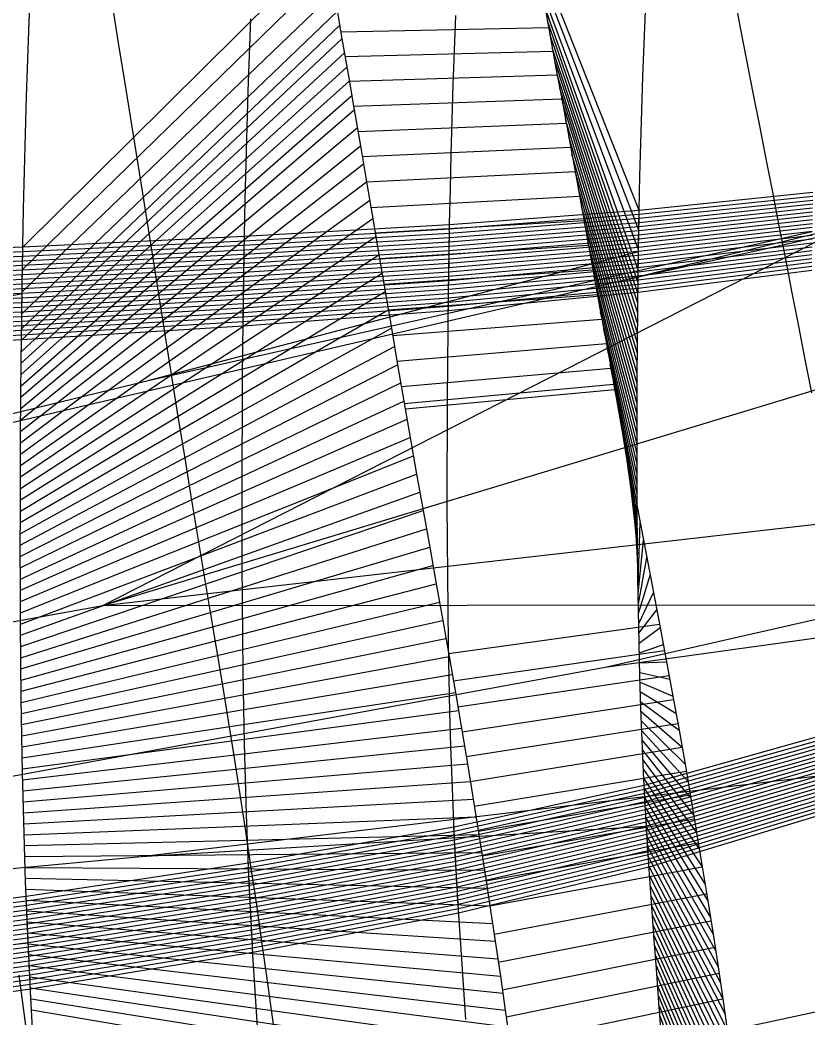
# Model space of a CAD drawing. Extents: x -427 to 427, y 0 to 209.
# Drawn here: x 303.1 to 360.8, y 92.5 to 165.5 of the extents above; entities that cross this region are included whole.
import ezdxf

# ---------------------------------------------------------------- set-up
doc = ezdxf.new("R2010")
doc.units = 0

msp = doc.modelspace()

# ---------------------------------------------------------------- linework, layer by layer
at = {"layer": 'default', "color": 3, "linetype": 'CONTINUOUS'}
for p, q in [((309.183, 122.644, 355.545), (420.312, 179.301, 256.527)), ((303.788, 165.346, 105.013), (303.894, 168.073, 104.673)), ((334.924, 163.253, 131.469), (335.023, 165.787, 131.179)), ((348.793, 163.73, 145.205), (348.89, 166.149, 144.936)), ((303.69, 162.616, 105.341), (303.788, 165.346, 105.013)), ((319.906, 162.908, 118.185), (320.003, 165.544, 117.876)), ((348.704, 161.308, 145.466), (348.793, 163.73, 145.205)), ((319.817, 160.27, 118.485), (319.906, 162.908, 118.185)), ((334.834, 160.716, 131.751), (334.924, 163.253, 131.469)), ((303.601, 159.883, 105.659), (303.69, 162.616, 105.341)), ((334.753, 158.178, 132.023), (334.834, 160.716, 131.751)), ((348.624, 158.885, 145.72), (348.704, 161.308, 145.466)), ((319.736, 157.629, 118.775), (319.817, 160.27, 118.485)), ((303.521, 157.148, 105.967), (303.601, 159.883, 105.659)), ((348.553, 156.463, 145.964), (348.624, 158.885, 145.72)), ((334.68, 155.642, 132.286), (334.753, 158.178, 132.023)), ((303.448, 154.415, 106.262), (303.521, 157.148, 105.967)), ((319.665, 154.991, 119.055), (319.736, 157.629, 118.775)), ((309.183, 122.644, 355.545), (422.612, 156.954, 257.531)), ((348.493, 154.039, 146.2), (348.553, 156.463, 145.964)), ((334.618, 153.103, 132.539), (334.68, 155.642, 132.286)), ((319.602, 152.35, 119.323), (319.665, 154.991, 119.055)), ((303.386, 151.679, 106.546), (303.448, 154.415, 106.262)), ((348.441, 151.607, 146.427), (348.493, 154.039, 146.2)), ((334.565, 150.555, 132.782), (334.618, 153.103, 132.539)), ((319.549, 149.699, 119.582), (319.602, 152.35, 119.323)), ((303.332, 148.933, 106.819), (303.386, 151.679, 106.546)), ((348.398, 149.167, 146.648), (348.441, 151.607, 146.427)), ((334.519, 148, 133.019), (334.565, 150.555, 132.782)), ((319.504, 147.041, 119.832), (319.549, 149.699, 119.582)), ((348.362, 146.724, 146.862), (348.398, 149.167, 146.648)), ((303.285, 146.179, 107.084), (303.332, 148.933, 106.819)), ((334.482, 145.44, 133.247), (334.519, 148, 133.019)), ((319.466, 144.378, 120.073), (319.504, 147.041, 119.832)), ((230.355, 119.264, 358.947), (347.059, 146.388, 252.908)), ((303.246, 143.421, 107.339), (303.285, 146.179, 107.084)), ((348.334, 144.275, 147.069), (348.362, 146.724, 146.862)), ((334.452, 142.874, 133.468), (334.482, 145.44, 133.247)), ((319.435, 141.709, 120.307), (319.466, 144.378, 120.073)), ((348.313, 141.819, 147.269), (348.334, 144.275, 147.069)), ((303.214, 140.656, 107.585), (303.246, 143.421, 107.339)), ((334.429, 140.301, 133.682), (334.452, 142.874, 133.468)), ((319.411, 139.032, 120.532), (319.435, 141.709, 120.307)), ((348.298, 139.356, 147.465), (348.313, 141.819, 147.269)), ((303.188, 137.883, 107.823), (303.214, 140.656, 107.585)), ((334.412, 137.722, 133.89), (334.429, 140.301, 133.682)), ((230.355, 119.264, 358.947), (312.489, 139.088, 223.076)), ((319.393, 136.348, 120.752), (319.411, 139.032, 120.532)), ((348.289, 136.893, 147.655), (348.298, 139.356, 147.465)), ((303.168, 135.103, 108.054), (303.188, 137.883, 107.823)), ((334.4, 135.142, 134.092), (334.412, 137.722, 133.89)), ((348.285, 134.436, 147.84), (348.289, 136.893, 147.655)), ((309.183, 122.644, 355.545), (424.821, 135.818, 258.471)), ((319.381, 133.664, 120.965), (319.393, 136.348, 120.752)), ((303.154, 132.321, 108.278), (303.168, 135.103, 108.054)), ((334.394, 132.567, 134.289), (334.4, 135.142, 134.092)), ((348.288, 131.987, 148.018), (348.285, 134.436, 147.84)), ((319.373, 130.985, 121.171), (319.381, 133.664, 120.965)), ((303.145, 129.547, 108.495), (303.154, 132.321, 108.278)), ((334.395, 130.002, 134.477), (334.394, 132.567, 134.289)), ((348.299, 129.547, 148.188), (348.288, 131.987, 148.018)), ((319.373, 128.316, 121.369), (319.373, 130.985, 121.171)), ((334.404, 127.445, 134.656), (334.395, 130.002, 134.477)), ((303.142, 126.781, 108.702), (303.145, 129.547, 108.495)), ((348.319, 127.115, 148.349), (348.299, 129.547, 148.188)), ((319.38, 125.656, 121.557), (319.373, 128.316, 121.369)), ((334.421, 124.898, 134.827), (334.404, 127.445, 134.656)), ((348.347, 124.695, 148.501), (348.319, 127.115, 148.349)), ((303.147, 124.026, 108.9), (303.142, 126.781, 108.702)), ((319.395, 123.006, 121.735), (319.38, 125.656, 121.557)), ((334.447, 122.362, 134.987), (334.421, 124.898, 134.827)), ((348.385, 122.286, 148.644), (348.347, 124.695, 148.501)), ((303.159, 121.28, 109.086), (303.147, 124.026, 108.9)), ((309.183, 122.644, 355.545), (415.8, 122.734, 243.428)), ((319.418, 120.368, 121.902), (319.395, 123.006, 121.735)), ((334.482, 119.839, 135.136), (334.447, 122.362, 134.987)), ((348.434, 119.889, 148.775), (348.385, 122.286, 148.644)), ((303.18, 118.546, 109.261), (303.159, 121.28, 109.086)), ((319.451, 117.742, 122.056), (319.418, 120.368, 121.902)), ((334.528, 117.327, 135.273), (334.482, 119.839, 135.136)), ((348.494, 117.504, 148.895), (348.434, 119.889, 148.775)), ((303.21, 115.826, 109.422), (303.18, 118.546, 109.261)), ((227.818, 96.447, 361.488), (345.938, 118.136, 255.765)), ((319.495, 115.128, 122.198), (319.451, 117.742, 122.056)), ((334.586, 114.827, 135.398), (334.528, 117.327, 135.273)), ((348.567, 115.131, 149.002), (348.494, 117.504, 148.895)), ((303.25, 113.118, 109.569), (303.21, 115.826, 109.422)), ((319.549, 112.527, 122.325), (319.495, 115.128, 122.198)), ((334.655, 112.341, 135.509), (334.586, 114.827, 135.398)), ((348.653, 112.771, 149.096), (348.567, 115.131, 149.002)), ((303.301, 110.423, 109.702), (303.25, 113.118, 109.569)), ((319.616, 109.94, 122.438), (319.549, 112.527, 122.325)), ((348.754, 110.421, 149.175), (348.653, 112.771, 149.096)), ((334.739, 109.868, 135.604), (334.655, 112.341, 135.509)), ((303.364, 107.742, 109.818), (303.301, 110.423, 109.702)), ((348.873, 108.073, 149.238), (348.754, 110.421, 149.175)), ((319.695, 107.367, 122.534), (319.616, 109.94, 122.438)), ((334.837, 107.406, 135.683), (334.739, 109.868, 135.604)), ((349.009, 105.715, 149.285), (348.873, 108.073, 149.238)), ((303.439, 105.076, 109.916), (303.364, 107.742, 109.818)), ((319.79, 104.805, 122.612), (319.695, 107.367, 122.534)), ((334.952, 104.945, 135.744), (334.837, 107.406, 135.683)), ((349.161, 103.339, 149.318), (349.009, 105.715, 149.285)), ((303.529, 102.421, 109.995), (303.439, 105.076, 109.916)), ((319.9, 102.244, 122.67), (319.79, 104.805, 122.612)), ((335.085, 102.475, 135.788), (334.952, 104.945, 135.744)), ((227.818, 96.447, 361.488), (311.991, 104.28, 225.645)), ((349.328, 100.939, 149.34), (349.161, 103.339, 149.318)), ((303.635, 99.767, 110.052), (303.529, 102.421, 109.995)), ((320.028, 99.673, 122.709), (319.9, 102.244, 122.67)), ((335.233, 99.984, 135.816), (335.085, 102.475, 135.788)), ((349.507, 98.513, 149.352), (349.328, 100.939, 149.34)), ((303.758, 97.102, 110.089), (303.635, 99.767, 110.052)), ((320.171, 97.081, 122.731), (320.028, 99.673, 122.709)), ((335.396, 97.469, 135.831), (335.233, 99.984, 135.816)), ((349.694, 96.063, 149.359), (349.507, 98.513, 149.352)), ((303.895, 94.417, 110.108), (303.758, 97.102, 110.089)), ((335.571, 94.926, 135.836), (335.396, 97.469, 135.831)), ((320.328, 94.463, 122.739), (320.171, 97.081, 122.731)), ((349.884, 93.593, 149.364), (349.694, 96.063, 149.359)), ((335.754, 92.358, 135.835), (335.571, 94.926, 135.836)), ((304.046, 91.703, 110.111), (303.895, 94.417, 110.108)), ((320.497, 91.817, 122.735), (320.328, 94.463, 122.739)), ((350.074, 91.119, 149.369), (349.884, 93.593, 149.364))]:
    msp.add_line(p, q, dxfattribs=at)
at = {"layer": 'default', "color": 1, "linetype": 'CONTINUOUS'}
for p, q in [((303.33, 148.858, 106.827), (325.589, 170.922, 110.878)), ((303.305, 147.227, 106.98), (325.859, 169.201, 110.687)), ((303.28, 145.596, 107.134), (326.128, 167.48, 110.495)), ((303.254, 143.964, 107.288), (326.348, 166.113, 110.337)), ((303.239, 142.868, 107.388), (326.516, 165.102, 110.212)), ((303.23, 142.038, 107.462), (326.685, 164.09, 110.087)), ((303.22, 141.209, 107.536), (326.861, 163.06, 109.955)), ((303.211, 140.378, 107.609), (327.038, 162.029, 109.823)), ((303.203, 139.546, 107.68), (327.216, 160.991, 109.688)), ((303.196, 138.715, 107.751), (327.397, 159.946, 109.552)), ((303.188, 137.883, 107.823), (327.578, 158.9, 109.415)), ((303.182, 137.049, 107.892), (327.806, 157.584, 109.243)), ((303.176, 136.215, 107.961), (328.034, 156.268, 109.071)), ((303.17, 135.381, 108.03), (328.261, 154.945, 108.9)), ((303.166, 134.546, 108.098), (328.488, 153.623, 108.73)), ((303.161, 133.712, 108.166), (328.714, 152.292, 108.561)), ((303.157, 132.878, 108.233), (328.94, 150.961, 108.392)), ((303.153, 132.044, 108.3), (329.166, 149.623, 108.224)), ((303.15, 131.211, 108.365), (329.392, 148.285, 108.056)), ((303.147, 130.379, 108.43), (329.618, 146.944, 107.887)), ((303.145, 129.547, 108.495), (329.844, 145.603, 107.719)), ((303.144, 128.717, 108.557), (330.071, 144.264, 107.55)), ((303.143, 127.887, 108.619), (330.298, 142.925, 107.381)), ((303.142, 127.058, 108.682), (330.526, 141.589, 107.21)), ((303.143, 126.23, 108.742), (330.754, 140.254, 107.039)), ((303.144, 125.403, 108.801), (330.984, 138.922, 106.866)), ((303.146, 124.577, 108.86), (331.214, 137.59, 106.692)), ((303.148, 123.751, 108.918), (331.446, 136.259, 106.516)), ((303.152, 122.927, 108.974), (331.678, 134.927, 106.34)), ((303.155, 122.103, 109.03), (331.914, 133.593, 106.16)), ((303.159, 121.28, 109.086), (332.149, 132.259, 105.98)), ((303.165, 120.46, 109.139), (332.387, 130.92, 105.798)), ((303.172, 119.64, 109.191), (332.625, 129.582, 105.616)), ((303.178, 118.82, 109.243), (332.864, 128.24, 105.432)), ((303.186, 118.002, 109.293), (333.104, 126.898, 105.248)), ((303.195, 117.186, 109.341), (333.343, 125.558, 105.065)), ((303.204, 116.37, 109.39), (333.582, 124.218, 104.881)), ((303.214, 115.555, 109.437), (333.819, 122.885, 104.699)), ((39.478, 74.041, 604.135), (309.183, 122.644, 355.545)), ((303.226, 114.742, 109.481), (334.056, 121.552, 104.518)), ((303.238, 113.93, 109.525), (334.289, 120.227, 104.34)), ((303.25, 113.118, 109.569), (334.523, 118.903, 104.161)), ((303.266, 112.309, 109.609), (334.752, 117.588, 103.988)), ((303.281, 111.501, 109.649), (334.981, 116.273, 103.814)), ((303.296, 110.692, 109.688), (335.205, 114.968, 103.646)), ((303.314, 109.887, 109.725), (335.428, 113.663, 103.478)), ((303.333, 109.082, 109.76), (335.646, 112.365, 103.317)), ((303.352, 108.278, 109.795), (335.863, 111.067, 103.156)), ((303.372, 107.475, 109.828), (336.075, 109.771, 103.001)), ((303.394, 106.675, 109.857), (336.286, 108.475, 102.847)), ((303.417, 105.876, 109.887), (336.493, 107.178, 102.699)), ((303.439, 105.076, 109.916), (336.699, 105.88, 102.551)), ((303.466, 104.279, 109.94), (336.902, 104.579, 102.408)), ((303.493, 103.483, 109.963), (337.104, 103.277, 102.264)), ((303.52, 102.686, 109.987), (337.304, 101.974, 102.125)), ((303.551, 101.89, 110.006), (337.503, 100.671, 101.985)), ((303.582, 101.094, 110.024), (337.699, 99.376, 101.849)), ((303.614, 100.298, 110.041), (337.895, 98.08, 101.714)), ((303.647, 99.5, 110.056), (338.085, 96.806, 101.583)), ((303.684, 98.701, 110.067), (338.275, 95.531, 101.453)), ((303.721, 97.902, 110.078), (338.455, 94.286, 101.332)), ((303.758, 97.102, 110.089), (338.635, 93.041, 101.211)), ((303.799, 96.297, 110.095), (338.802, 91.828, 101.103)), ((303.84, 95.491, 110.101), (338.97, 90.615, 100.994)), ((303.881, 94.685, 110.106), (339.123, 89.432, 100.901)), ((303.925, 93.874, 110.109), (339.276, 88.25, 100.808)), ((303.971, 93.06, 110.11), (339.413, 87.095, 100.731))]:
    msp.add_line(p, q, dxfattribs=at)
at = {"layer": 'default', "color": 5, "linetype": 'CONTINUOUS'}
for p, q in [((348.44, 151.54, 146.433), (340.787, 170.83, 124.777)), ((348.417, 150.095, 146.562), (341.055, 169.241, 124.614)), ((348.393, 148.65, 146.69), (341.323, 167.651, 124.451)), ((355.388, 167.207, 138.8), (355.83, 164.892, 138.559)), ((326.263, 166.619, 110.399), (326.685, 164.09, 110.087)), ((341.457, 166.856, 124.37), (341.892, 164.428, 124.094)), ((309.895, 166.424, 96.96), (310.304, 163.802, 96.619)), ((348.37, 147.205, 146.819), (341.544, 166.37, 124.315)), ((348.356, 146.234, 146.903), (341.718, 165.399, 124.204)), ((348.348, 145.499, 146.965), (341.892, 164.428, 124.094)), ((341.892, 164.428, 124.094), (342.346, 161.954, 123.801)), ((355.83, 164.892, 138.559), (356.291, 162.534, 138.303)), ((310.304, 163.802, 96.619), (310.732, 161.13, 96.258)), ((326.685, 164.09, 110.087), (327.126, 161.514, 109.757)), ((348.339, 144.765, 147.027), (342.073, 163.438, 123.977)), ((348.332, 144.029, 147.089), (342.255, 162.449, 123.86)), ((356.291, 162.534, 138.303), (356.765, 160.141, 138.039)), ((327.126, 161.514, 109.757), (327.578, 158.9, 109.415)), ((342.346, 161.954, 123.801), (342.812, 159.444, 123.499)), ((348.325, 143.292, 147.149), (342.439, 161.452, 123.741)), ((310.732, 161.13, 96.258), (311.171, 158.42, 95.884)), ((348.319, 142.555, 147.209), (342.626, 160.448, 123.62)), ((356.765, 160.141, 138.039), (357.242, 157.731, 137.772)), ((348.313, 141.819, 147.269), (342.812, 159.444, 123.499)), ((342.812, 159.444, 123.499), (343.283, 156.917, 123.193)), ((347.059, 146.388, 252.908), (399.859, 159.216, 215.749)), ((327.578, 158.9, 109.415), (328.034, 156.268, 109.071)), ((311.171, 158.42, 95.884), (311.614, 155.69, 95.508)), ((348.308, 141.08, 147.328), (343.048, 158.181, 123.346)), ((357.242, 157.731, 137.772), (357.716, 155.31, 137.508)), ((328.034, 156.268, 109.071), (328.488, 153.623, 108.73)), ((348.304, 140.341, 147.387), (343.283, 156.917, 123.193)), ((343.283, 156.917, 123.193), (343.75, 154.377, 122.892)), ((347.059, 146.388, 252.908), (392.1, 156.352, 202.212)), ((311.614, 155.69, 95.508), (312.054, 152.948, 95.135)), ((348.3, 139.603, 147.445), (343.516, 155.647, 123.042)), ((357.716, 155.31, 137.508), (358.19, 152.873, 137.246)), ((348.296, 138.864, 147.503), (343.75, 154.377, 122.892)), ((343.75, 154.377, 122.892), (344.217, 151.821, 122.592)), ((328.488, 153.623, 108.73), (328.94, 150.961, 108.392)), ((312.054, 152.948, 95.135), (312.493, 150.187, 94.766)), ((348.293, 138.125, 147.56), (343.984, 153.099, 122.742)), ((358.19, 152.873, 137.246), (358.663, 150.423, 136.987)), ((348.291, 137.386, 147.617), (344.217, 151.821, 122.592)), ((344.217, 151.821, 122.592), (344.682, 149.251, 122.295)), ((328.94, 150.961, 108.392), (329.392, 148.285, 108.056)), ((348.288, 136.648, 147.674), (344.45, 150.536, 122.444)), ((358.663, 150.423, 136.987), (359.136, 147.968, 136.726)), ((312.489, 139.088, 223.076), (361.105, 149.997, 160.603)), ((312.493, 150.187, 94.766), (312.932, 147.412, 94.398)), ((348.287, 135.91, 147.729), (344.682, 149.251, 122.295)), ((344.682, 149.251, 122.295), (345.149, 146.677, 121.997)), ((312.489, 139.088, 223.076), (348.388, 148.533, 146.704)), ((329.392, 148.285, 108.056), (329.844, 145.603, 107.719)), ((348.286, 135.173, 147.785), (344.916, 147.964, 122.146)), ((359.136, 147.968, 136.726), (359.611, 145.516, 136.465)), ((312.932, 147.412, 94.398), (313.371, 144.631, 94.03)), ((348.285, 134.436, 147.84), (345.149, 146.677, 121.997)), ((345.149, 146.677, 121.997), (345.617, 144.105, 121.697)), ((254.81, 135.781, 160.612), (303.275, 145.463, 107.15)), ((329.844, 145.603, 107.719), (330.298, 142.925, 107.381)), ((348.286, 133.701, 147.893), (345.383, 145.391, 121.847)), ((359.611, 145.516, 136.465), (360.088, 143.071, 136.2)), ((313.371, 144.631, 94.03), (313.811, 141.854, 93.66)), ((348.287, 132.967, 147.947), (345.617, 144.105, 121.697)), ((345.617, 144.105, 121.697), (346.087, 141.541, 121.395)), ((330.298, 142.925, 107.381), (330.754, 140.254, 107.039)), ((348.288, 132.232, 148), (345.852, 142.823, 121.546)), ((360.088, 143.071, 136.2), (360.569, 140.632, 135.932)), ((313.811, 141.854, 93.66), (314.254, 139.084, 93.287)), ((348.29, 131.499, 148.052), (346.087, 141.541, 121.395)), ((346.087, 141.541, 121.395), (346.561, 138.983, 121.088)), ((330.754, 140.254, 107.039), (331.214, 137.59, 106.692)), ((348.294, 130.767, 148.103), (346.324, 140.262, 121.241)), ((360.569, 140.632, 135.932), (361.056, 138.194, 135.658)), ((314.254, 139.084, 93.287), (314.7, 136.322, 92.908)), ((348.297, 130.035, 148.154), (346.561, 138.983, 121.088)), ((346.561, 138.983, 121.088), (347.04, 136.426, 120.775)), ((331.214, 137.59, 106.692), (331.678, 134.927, 106.34)), ((348.301, 129.304, 148.204), (346.801, 137.704, 120.932)), ((314.7, 136.322, 92.908), (315.151, 133.561, 92.523)), ((348.307, 128.574, 148.252), (347.04, 136.426, 120.775)), ((347.04, 136.426, 120.775), (347.526, 133.864, 120.456)), ((348.313, 127.845, 148.301), (347.283, 135.145, 120.616)), ((331.678, 134.927, 106.34), (332.149, 132.259, 105.98)), ((348.319, 127.115, 148.349), (347.526, 133.864, 120.456)), ((347.526, 133.864, 120.456), (348.016, 131.293, 120.133)), ((315.151, 133.561, 92.523), (315.608, 130.794, 92.131)), ((332.149, 132.259, 105.98), (332.625, 129.582, 105.616)), ((348.327, 126.389, 148.395), (347.771, 132.579, 120.295)), ((315.608, 130.794, 92.131), (316.07, 128.017, 91.732)), ((348.336, 125.663, 148.441), (348.016, 131.293, 120.133)), ((348.016, 131.293, 120.133), (348.51, 128.717, 119.807)), ((345.938, 118.136, 255.765), (400.611, 130.541, 217.507)), ((348.344, 124.937, 148.486), (348.263, 130.005, 119.97)), ((332.625, 129.582, 105.616), (333.104, 126.898, 105.248)), ((348.354, 124.213, 148.53), (348.51, 128.717, 119.807)), ((348.51, 128.717, 119.807), (349.003, 126.143, 119.481)), ((316.07, 128.017, 91.732), (316.535, 125.234, 91.331)), ((348.366, 123.491, 148.573), (348.756, 127.43, 119.644)), ((333.104, 126.898, 105.248), (333.582, 124.218, 104.881)), ((348.377, 122.768, 148.615), (349.003, 126.143, 119.481)), ((349.003, 126.143, 119.481), (349.491, 123.583, 119.159)), ((316.535, 125.234, 91.331), (316.999, 122.455, 90.93)), ((348.39, 122.047, 148.657), (349.247, 124.863, 119.32)), ((333.582, 124.218, 104.881), (334.056, 121.552, 104.518)), ((345.938, 118.136, 255.765), (392.843, 124.61, 204.137)), ((348.404, 121.328, 148.696), (349.491, 123.583, 119.159)), ((349.491, 123.583, 119.159), (349.973, 121.04, 118.843)), ((316.999, 122.455, 90.93), (317.459, 119.69, 90.534)), ((348.419, 120.608, 148.736), (349.732, 122.312, 119.001)), ((334.056, 121.552, 104.518), (334.523, 118.903, 104.161)), ((348.434, 119.889, 148.775), (349.973, 121.04, 118.843)), ((349.973, 121.04, 118.843), (350.445, 118.515, 118.535)), ((348.452, 119.174, 148.811), (350.209, 119.777, 118.689)), ((317.459, 119.69, 90.534), (317.912, 116.943, 90.144)), ((334.523, 118.903, 104.161), (334.981, 116.273, 103.814)), ((348.47, 118.458, 148.847), (350.445, 118.515, 118.535)), ((350.445, 118.515, 118.535), (350.907, 116.008, 118.238)), ((348.488, 117.742, 148.883), (350.676, 117.262, 118.387)), ((317.912, 116.943, 90.144), (318.357, 114.216, 89.765)), ((348.509, 117.029, 148.916), (350.907, 116.008, 118.238)), ((334.981, 116.273, 103.814), (335.428, 113.663, 103.478)), ((348.53, 116.317, 148.949), (351.131, 114.762, 118.095)), ((348.552, 115.605, 148.981), (351.355, 113.516, 117.953)), ((350.907, 116.008, 118.238), (351.355, 113.516, 117.953)), ((348.575, 114.895, 149.012), (351.573, 112.272, 117.816)), ((318.357, 114.216, 89.765), (318.792, 111.509, 89.398)), ((348.601, 114.187, 149.04), (351.791, 111.028, 117.68)), ((335.428, 113.663, 103.478), (335.863, 111.067, 103.156)), ((348.627, 113.479, 149.068), (352.004, 109.782, 117.549)), ((351.355, 113.516, 117.953), (351.791, 111.028, 117.68)), ((348.653, 112.771, 149.096), (352.217, 108.536, 117.419)), ((348.683, 112.066, 149.12), (352.426, 107.286, 117.292)), ((318.792, 111.509, 89.398), (319.214, 108.817, 89.045)), ((335.863, 111.067, 103.156), (336.286, 108.475, 102.847)), ((348.714, 111.361, 149.143), (352.635, 106.036, 117.166)), ((351.791, 111.028, 117.68), (352.217, 108.536, 117.419)), ((348.744, 110.656, 149.167), (352.841, 104.785, 117.043)), ((311.991, 104.28, 225.645), (361.736, 110.212, 163.019)), ((348.778, 109.952, 149.187), (353.046, 103.533, 116.92)), ((319.214, 108.817, 89.045), (319.624, 106.13, 88.708)), ((348.814, 109.247, 149.206), (353.249, 102.29, 116.801)), ((336.286, 108.475, 102.847), (336.699, 105.88, 102.551)), ((348.849, 108.543, 149.225), (353.451, 101.046, 116.681)), ((352.217, 108.536, 117.419), (352.635, 106.036, 117.166)), ((348.887, 107.837, 149.242), (353.646, 99.821, 116.567)), ((348.927, 107.13, 149.257), (353.842, 98.597, 116.452)), ((311.991, 104.28, 225.645), (348.964, 106.488, 149.269)), ((319.624, 106.13, 88.708), (320.025, 103.439, 88.384)), ((336.699, 105.88, 102.551), (337.104, 103.277, 102.264)), ((348.968, 106.423, 149.271), (354.028, 97.402, 116.346)), ((352.635, 106.036, 117.166), (353.046, 103.533, 116.92)), ((349.009, 105.715, 149.285), (354.214, 96.206, 116.24)), ((349.055, 105.003, 149.295), (354.387, 95.041, 116.145)), ((349.101, 104.29, 149.305), (354.56, 93.876, 116.05)), ((320.025, 103.439, 88.384), (320.418, 100.739, 88.07)), ((337.104, 103.277, 102.264), (337.503, 100.671, 101.985)), ((349.146, 103.577, 149.315), (354.718, 92.74, 115.969)), ((353.046, 103.533, 116.92), (353.451, 101.046, 116.681)), ((349.195, 102.859, 149.322), (354.875, 91.605, 115.888)), ((349.245, 102.139, 149.329), (355.017, 90.495, 115.822)), ((349.697, 90.433, 255.488), (404.302, 102.075, 217.838)), ((349.295, 101.419, 149.335), (355.158, 89.386, 115.756)), ((353.451, 101.046, 116.681), (353.842, 98.597, 116.452)), ((320.418, 100.739, 88.07), (320.805, 98.038, 87.764)), ((337.503, 100.671, 101.985), (337.895, 98.08, 101.714)), ((349.346, 100.696, 149.341), (355.282, 88.3, 115.706)), ((349.4, 99.969, 149.345), (355.406, 87.214, 115.656)), ((349.453, 99.241, 149.349), (355.513, 86.149, 115.624)), ((353.842, 98.597, 116.452), (354.214, 96.206, 116.24)), ((254.12, 92.573, 164.308), (303.717, 97.976, 110.077)), ((320.805, 98.038, 87.764), (321.185, 95.351, 87.466)), ((337.895, 98.08, 101.714), (338.275, 95.531, 101.453)), ((349.507, 98.513, 149.352), (355.619, 85.084, 115.591)), ((349.563, 97.778, 149.354), (355.707, 84.039, 115.576)), ((349.619, 97.043, 149.356), (355.795, 82.993, 115.561)), ((349.675, 96.308, 149.358), (355.865, 81.965, 115.564)), ((354.214, 96.206, 116.24), (354.56, 93.876, 116.05)), ((303.034, 95.612, 74.098), (303.4, 92.837, 73.775)), ((321.185, 95.351, 87.466), (321.553, 92.708, 87.18)), ((338.275, 95.531, 101.453), (338.635, 93.041, 101.211)), ((349.732, 95.569, 149.36), (355.934, 80.938, 115.567)), ((349.789, 94.828, 149.361), (355.985, 79.927, 115.589)), ((349.846, 94.087, 149.363), (356.035, 78.916, 115.611)), ((354.56, 93.876, 116.05), (354.875, 91.605, 115.888)), ((303.4, 92.837, 73.775), (303.755, 90.107, 73.466)), ((338.635, 93.041, 101.211), (338.97, 90.615, 100.994)), ((349.903, 93.346, 149.364), (356.067, 77.922, 115.651)), ((321.553, 92.708, 87.18), (321.903, 90.126, 86.915)), ((349.96, 92.603, 149.366), (356.098, 76.927, 115.692))]:
    msp.add_line(p, q, dxfattribs=at)
at = {"layer": 'default', "color": 30, "linetype": 'CONTINUOUS'}
for p, q in [((326.601, 164.596, 110.15), (341.805, 164.913, 124.149)), ((326.906, 162.802, 109.922), (342.119, 163.191, 123.948)), ((327.216, 160.991, 109.688), (342.439, 161.452, 123.741)), ((327.533, 159.162, 109.449), (342.766, 159.695, 123.529)), ((327.852, 157.321, 109.208), (343.095, 157.928, 123.316)), ((328.17, 155.474, 108.968), (343.423, 156.155, 123.103)), ((328.488, 153.623, 108.73), (343.75, 154.377, 122.892)), ((328.804, 151.759, 108.493), (344.077, 152.588, 122.682)), ((329.121, 149.89, 108.257), (344.403, 150.793, 122.473)), ((329.437, 148.017, 108.022), (344.729, 148.994, 122.265)), ((329.754, 146.139, 107.786), (345.056, 147.192, 122.057)), ((330.071, 144.264, 107.55), (345.383, 145.391, 121.847)), ((330.389, 142.391, 107.312), (345.711, 143.592, 121.637)), ((330.708, 140.521, 107.073), (346.04, 141.797, 121.425)), ((331.03, 138.656, 106.831), (346.371, 140.006, 121.211)), ((331.243, 137.42, 106.67), (346.592, 138.819, 121.068)), ((331.313, 137.023, 106.617), (346.663, 138.438, 121.021)), ((334.48, 119.142, 104.194), (349.929, 121.27, 118.872)), ((334.831, 117.134, 103.928), (350.291, 119.341, 118.636)), ((335.16, 115.229, 103.68), (350.63, 117.512, 118.416)), ((335.472, 113.403, 103.446), (350.951, 115.759, 118.209)), ((335.776, 111.586, 103.22), (351.265, 114.014, 118.01)), ((336.075, 109.771, 103.001), (351.573, 112.272, 117.816)), ((336.369, 107.956, 102.788), (351.876, 110.529, 117.628)), ((336.658, 106.14, 102.581), (352.174, 108.785, 117.445)), ((336.942, 104.318, 102.379), (352.468, 107.036, 117.267)), ((337.224, 102.495, 102.181), (352.758, 105.285, 117.092)), ((337.503, 100.671, 101.985), (353.046, 103.533, 116.92)), ((337.817, 98.598, 101.768), (353.37, 101.543, 116.729)), ((338.123, 96.551, 101.557), (353.686, 99.577, 116.544)), ((338.419, 94.535, 101.356), (353.991, 97.641, 116.367)), ((338.702, 92.556, 101.168), (354.283, 95.74, 116.202)), ((338.97, 90.615, 100.994), (354.56, 93.876, 116.05))]:
    msp.add_line(p, q, dxfattribs=at)
at = {"layer": 'default', "color": 2, "linetype": 'CONTINUOUS'}
for p, q in [((361.153, 152.843, 160.353), (348.44, 151.54, 146.433)), ((361.138, 151.989, 160.428), (348.424, 150.638, 146.515)), ((361.143, 152.274, 160.403), (348.429, 150.939, 146.488)), ((361.148, 152.559, 160.378), (348.435, 151.24, 146.461)), ((348.435, 151.24, 146.461), (334.558, 150.17, 132.818)), ((348.44, 151.54, 146.433), (334.564, 150.485, 132.789)), ((361.123, 151.135, 160.504), (348.408, 149.736, 146.597)), ((361.128, 151.42, 160.479), (348.413, 150.037, 146.569)), ((361.133, 151.704, 160.453), (348.418, 150.337, 146.542)), ((348.429, 150.939, 146.488), (348.435, 151.24, 146.461)), ((348.435, 151.24, 146.461), (348.44, 151.54, 146.433)), ((348.435, 151.24, 146.461), (348.44, 151.24, 146.433)), ((334.564, 150.485, 132.789), (319.548, 149.627, 119.588)), ((348.424, 150.638, 146.515), (334.547, 149.54, 132.876)), ((348.429, 150.939, 146.488), (334.552, 149.855, 132.847)), ((334.558, 150.17, 132.818), (334.564, 150.485, 132.789)), ((361.113, 150.566, 160.554), (348.397, 149.134, 146.651)), ((361.118, 150.85, 160.529), (348.402, 149.435, 146.624)), ((348.418, 150.337, 146.542), (348.424, 150.638, 146.515)), ((348.424, 150.638, 146.515), (348.429, 150.939, 146.488)), ((348.424, 150.638, 146.515), (348.429, 150.638, 146.488)), ((348.429, 150.939, 146.488), (348.435, 150.939, 146.461)), ((334.552, 149.855, 132.847), (319.537, 148.971, 119.65)), ((334.558, 150.17, 132.818), (319.542, 149.299, 119.619)), ((348.408, 149.736, 146.597), (334.53, 148.595, 132.964)), ((348.413, 150.037, 146.569), (334.536, 148.91, 132.934)), ((348.418, 150.337, 146.542), (334.541, 149.225, 132.905)), ((334.547, 149.54, 132.876), (334.552, 149.855, 132.847)), ((334.552, 149.855, 132.847), (334.558, 150.17, 132.818)), ((334.552, 149.855, 132.847), (334.558, 149.855, 132.818)), ((334.558, 150.17, 132.818), (334.564, 150.17, 132.789)), ((361.101, 149.712, 160.627), (348.384, 148.232, 146.73)), ((361.105, 149.997, 160.603), (348.388, 148.533, 146.704)), ((361.109, 150.281, 160.578), (348.393, 148.833, 146.677)), ((348.402, 149.435, 146.624), (348.408, 149.736, 146.597)), ((348.408, 149.736, 146.597), (348.413, 150.037, 146.569)), ((348.408, 149.736, 146.597), (348.413, 149.736, 146.569)), ((348.413, 150.037, 146.569), (348.418, 150.337, 146.542)), ((348.413, 150.037, 146.569), (348.418, 150.037, 146.542)), ((348.418, 150.337, 146.542), (348.424, 150.337, 146.515)), ((319.537, 148.971, 119.65), (303.319, 148.179, 106.892)), ((319.542, 149.299, 119.619), (303.325, 148.519, 106.859)), ((319.548, 149.627, 119.588), (303.33, 148.858, 106.827)), ((334.541, 149.225, 132.905), (319.526, 148.316, 119.712)), ((334.547, 149.54, 132.876), (319.531, 148.643, 119.681)), ((319.531, 148.643, 119.681), (319.537, 148.971, 119.65)), ((319.537, 148.971, 119.65), (319.542, 149.299, 119.619)), ((319.537, 148.971, 119.65), (319.542, 148.971, 119.619)), ((319.542, 149.299, 119.619), (319.548, 149.627, 119.588)), ((319.542, 149.299, 119.619), (319.548, 149.299, 119.588)), ((348.397, 149.134, 146.651), (334.519, 147.965, 133.022)), ((348.402, 149.435, 146.624), (334.524, 148.28, 132.993)), ((334.536, 148.91, 132.934), (334.541, 149.225, 132.905)), ((334.541, 149.225, 132.905), (334.547, 149.54, 132.876)), ((334.541, 149.225, 132.905), (334.547, 149.225, 132.876)), ((334.547, 149.54, 132.876), (334.552, 149.54, 132.847)), ((361.093, 149.143, 160.676), (348.375, 147.631, 146.782)), ((361.097, 149.427, 160.651), (348.379, 147.931, 146.756)), ((348.393, 148.833, 146.677), (348.397, 149.134, 146.651)), ((348.397, 149.134, 146.651), (348.402, 149.435, 146.624)), ((348.397, 149.134, 146.651), (348.402, 149.134, 146.624)), ((348.402, 149.435, 146.624), (348.408, 149.435, 146.597)), ((303.325, 148.519, 106.859), (286.141, 147.819, 94.57)), ((303.33, 148.858, 106.827), (286.147, 148.17, 94.535)), ((319.526, 148.316, 119.712), (303.307, 147.5, 106.957)), ((319.531, 148.643, 119.681), (303.313, 147.84, 106.924)), ((303.319, 148.179, 106.892), (303.325, 148.519, 106.859)), ((303.325, 148.519, 106.859), (303.33, 148.858, 106.827)), ((303.325, 148.519, 106.859), (303.33, 148.519, 106.827)), ((334.524, 148.28, 132.993), (319.509, 147.332, 119.804)), ((334.53, 148.595, 132.964), (319.514, 147.66, 119.774)), ((334.536, 148.91, 132.934), (319.52, 147.988, 119.743)), ((319.52, 147.988, 119.743), (319.526, 148.316, 119.712)), ((319.526, 148.316, 119.712), (319.531, 148.643, 119.681)), ((319.526, 148.316, 119.712), (319.531, 148.316, 119.681)), ((319.531, 148.643, 119.681), (319.537, 148.643, 119.65)), ((348.384, 148.232, 146.73), (334.505, 147.02, 133.106)), ((348.388, 148.533, 146.704), (334.51, 147.335, 133.078)), ((348.393, 148.833, 146.677), (334.514, 147.65, 133.05)), ((334.519, 147.965, 133.022), (334.524, 148.28, 132.993)), ((334.524, 148.28, 132.993), (334.53, 148.595, 132.964)), ((334.524, 148.28, 132.993), (334.53, 148.28, 132.964)), ((334.53, 148.595, 132.964), (334.536, 148.91, 132.934)), ((334.53, 148.595, 132.964), (334.536, 148.595, 132.934)), ((334.536, 148.91, 132.934), (334.541, 148.91, 132.905)), ((361.082, 148.289, 160.749), (348.362, 146.728, 146.861)), ((361.086, 148.573, 160.724), (348.366, 147.029, 146.835)), ((361.089, 148.858, 160.7), (348.371, 147.33, 146.809)), ((348.379, 147.931, 146.756), (348.384, 148.232, 146.73)), ((348.384, 148.232, 146.73), (348.388, 148.533, 146.704)), ((348.384, 148.232, 146.73), (348.388, 148.232, 146.704)), ((348.388, 148.533, 146.704), (348.393, 148.833, 146.677)), ((348.388, 148.533, 146.704), (348.393, 148.533, 146.677)), ((348.393, 148.833, 146.677), (348.397, 148.833, 146.651)), ((303.307, 147.5, 106.957), (286.124, 146.768, 94.672)), ((303.313, 147.84, 106.924), (286.13, 147.119, 94.638)), ((303.319, 148.179, 106.892), (286.135, 147.469, 94.604)), ((319.514, 147.66, 119.774), (303.296, 146.821, 107.022)), ((319.52, 147.988, 119.743), (303.302, 147.16, 106.99)), ((303.302, 147.16, 106.99), (303.307, 147.5, 106.957)), ((303.307, 147.5, 106.957), (303.313, 147.84, 106.924)), ((303.307, 147.5, 106.957), (303.313, 147.5, 106.924)), ((303.313, 147.84, 106.924), (303.319, 148.179, 106.892)), ((303.313, 147.84, 106.924), (303.319, 147.84, 106.892)), ((303.319, 148.179, 106.892), (303.325, 148.179, 106.859)), ((334.514, 147.65, 133.05), (319.498, 146.677, 119.865)), ((334.519, 147.965, 133.022), (319.503, 147.005, 119.835)), ((319.509, 147.332, 119.804), (319.514, 147.66, 119.774)), ((319.514, 147.66, 119.774), (319.52, 147.988, 119.743)), ((319.514, 147.66, 119.774), (319.52, 147.66, 119.743)), ((319.52, 147.988, 119.743), (319.526, 147.988, 119.712)), ((348.375, 147.631, 146.782), (334.496, 146.39, 133.162)), ((348.379, 147.931, 146.756), (334.5, 146.705, 133.134)), ((334.51, 147.335, 133.078), (334.514, 147.65, 133.05)), ((334.514, 147.65, 133.05), (334.519, 147.965, 133.022)), ((334.514, 147.65, 133.05), (334.519, 147.65, 133.022)), ((334.519, 147.965, 133.022), (334.524, 147.965, 132.993)), ((361.076, 147.72, 160.796), (348.355, 146.127, 146.912)), ((361.079, 148.004, 160.772), (348.358, 146.428, 146.887)), ((348.371, 147.33, 146.809), (348.375, 147.631, 146.782)), ((348.375, 147.631, 146.782), (348.379, 147.931, 146.756)), ((348.375, 147.631, 146.782), (348.379, 147.631, 146.756)), ((348.379, 147.931, 146.756), (348.384, 147.931, 146.73)), ((303.296, 146.821, 107.022), (286.112, 146.067, 94.741)), ((303.302, 147.16, 106.99), (286.118, 146.418, 94.707)), ((319.503, 147.005, 119.835), (303.284, 146.142, 107.087)), ((319.509, 147.332, 119.804), (303.29, 146.481, 107.055)), ((303.29, 146.481, 107.055), (303.296, 146.821, 107.022)), ((303.296, 146.821, 107.022), (303.302, 147.16, 106.99)), ((303.296, 146.821, 107.022), (303.302, 146.821, 106.99)), ((303.302, 147.16, 106.99), (303.307, 147.16, 106.957)), ((334.505, 147.02, 133.106), (319.489, 146.021, 119.924)), ((334.51, 147.335, 133.078), (319.494, 146.349, 119.895)), ((319.498, 146.677, 119.865), (319.503, 147.005, 119.835)), ((319.503, 147.005, 119.835), (319.509, 147.332, 119.804)), ((319.503, 147.005, 119.835), (319.509, 147.005, 119.804)), ((319.509, 147.332, 119.804), (319.514, 147.332, 119.774)), ((348.366, 147.029, 146.835), (334.486, 145.76, 133.218)), ((348.371, 147.33, 146.809), (334.491, 146.075, 133.19)), ((334.5, 146.705, 133.134), (334.505, 147.02, 133.106)), ((334.505, 147.02, 133.106), (334.51, 147.335, 133.078)), ((334.505, 147.02, 133.106), (334.51, 147.02, 133.078)), ((334.51, 147.335, 133.078), (334.514, 147.335, 133.05)), ((361.07, 147.151, 160.843), (348.348, 145.526, 146.963)), ((361.073, 147.435, 160.819), (348.352, 145.826, 146.938)), ((348.362, 146.728, 146.861), (348.366, 147.029, 146.835)), ((348.366, 147.029, 146.835), (348.371, 147.33, 146.809)), ((348.366, 147.029, 146.835), (348.371, 147.029, 146.809)), ((348.371, 147.33, 146.809), (348.375, 147.33, 146.782)), ((303.284, 146.142, 107.087), (286.1, 145.366, 94.809)), ((303.29, 146.481, 107.055), (286.106, 145.717, 94.775)), ((319.489, 146.021, 119.924), (303.27, 145.123, 107.181)), ((319.494, 146.349, 119.895), (303.275, 145.463, 107.15)), ((319.498, 146.677, 119.865), (303.28, 145.802, 107.119)), ((303.28, 145.802, 107.119), (303.284, 146.142, 107.087)), ((303.284, 146.142, 107.087), (303.29, 146.481, 107.055)), ((303.284, 146.142, 107.087), (303.29, 146.142, 107.055)), ((303.29, 146.481, 107.055), (303.296, 146.481, 107.022)), ((334.491, 146.075, 133.19), (319.475, 145.038, 120.014)), ((334.496, 146.39, 133.162), (319.48, 145.366, 119.984)), ((334.5, 146.705, 133.134), (319.484, 145.694, 119.954)), ((319.484, 145.694, 119.954), (319.489, 146.021, 119.924)), ((319.489, 146.021, 119.924), (319.494, 146.349, 119.895)), ((319.489, 146.021, 119.924), (319.494, 146.021, 119.895)), ((319.494, 146.349, 119.895), (319.498, 146.677, 119.865)), ((319.494, 146.349, 119.895), (319.498, 146.349, 119.865)), ((319.498, 146.677, 119.865), (319.503, 146.677, 119.835)), ((348.355, 146.127, 146.912), (334.474, 144.815, 133.301)), ((348.358, 146.428, 146.887), (334.478, 145.13, 133.274)), ((348.362, 146.728, 146.861), (334.482, 145.445, 133.247)), ((334.486, 145.76, 133.218), (334.491, 146.075, 133.19)), ((334.491, 146.075, 133.19), (334.496, 146.39, 133.162)), ((334.491, 146.075, 133.19), (334.496, 146.075, 133.162)), ((334.496, 146.39, 133.162), (334.5, 146.705, 133.134)), ((334.496, 146.39, 133.162), (334.5, 146.39, 133.134)), ((334.5, 146.705, 133.134), (334.505, 146.705, 133.106)), ((348.352, 145.826, 146.938), (348.355, 146.127, 146.912)), ((348.355, 146.127, 146.912), (348.358, 146.428, 146.887)), ((348.355, 146.127, 146.912), (348.358, 146.127, 146.887)), ((348.358, 146.428, 146.887), (348.362, 146.728, 146.861)), ((348.358, 146.428, 146.887), (348.362, 146.428, 146.861)), ((348.362, 146.728, 146.861), (348.366, 146.728, 146.835)), ((303.275, 145.463, 107.15), (286.091, 144.665, 94.875)), ((303.28, 145.802, 107.119), (286.096, 145.016, 94.842)), ((319.48, 145.366, 119.984), (303.26, 144.444, 107.244)), ((319.484, 145.694, 119.954), (303.265, 144.784, 107.213)), ((303.27, 145.123, 107.181), (303.275, 145.463, 107.15)), ((303.275, 145.463, 107.15), (303.28, 145.802, 107.119)), ((303.275, 145.463, 107.15), (303.28, 145.463, 107.119)), ((303.28, 145.802, 107.119), (303.284, 145.802, 107.087)), ((334.482, 145.445, 133.247), (319.466, 144.383, 120.073)), ((334.486, 145.76, 133.218), (319.47, 144.71, 120.043)), ((319.475, 145.038, 120.014), (319.48, 145.366, 119.984)), ((319.48, 145.366, 119.984), (319.484, 145.694, 119.954)), ((319.48, 145.366, 119.984), (319.484, 145.366, 119.954)), ((319.484, 145.694, 119.954), (319.489, 145.694, 119.924)), ((348.348, 145.526, 146.963), (334.467, 144.185, 133.355)), ((348.352, 145.826, 146.938), (334.471, 144.5, 133.328)), ((334.478, 145.13, 133.274), (334.482, 145.445, 133.247)), ((334.482, 145.445, 133.247), (334.486, 145.76, 133.218)), ((334.482, 145.445, 133.247), (334.486, 145.445, 133.218)), ((334.486, 145.76, 133.218), (334.491, 145.76, 133.19)), ((348.348, 145.526, 146.963), (348.352, 145.826, 146.938)), ((348.348, 145.526, 146.963), (348.352, 145.526, 146.938)), ((348.352, 145.826, 146.938), (348.355, 145.826, 146.912)), ((303.265, 144.784, 107.213), (286.081, 143.964, 94.941)), ((303.27, 145.123, 107.181), (286.086, 144.315, 94.908)), ((319.47, 144.71, 120.043), (303.251, 143.765, 107.307)), ((319.475, 145.038, 120.014), (303.255, 144.105, 107.276)), ((303.26, 144.444, 107.244), (303.265, 144.784, 107.213)), ((303.265, 144.784, 107.213), (303.27, 145.123, 107.181)), ((303.265, 144.784, 107.213), (303.27, 144.784, 107.181)), ((303.27, 145.123, 107.181), (303.275, 145.123, 107.15)), ((334.474, 144.815, 133.301), (319.458, 143.727, 120.13)), ((334.478, 145.13, 133.274), (319.462, 144.055, 120.102)), ((319.466, 144.383, 120.073), (319.47, 144.71, 120.043)), ((319.47, 144.71, 120.043), (319.475, 145.038, 120.014)), ((319.47, 144.71, 120.043), (319.475, 144.71, 120.014)), ((319.475, 145.038, 120.014), (319.48, 145.038, 119.984)), ((334.471, 144.5, 133.328), (334.474, 144.815, 133.301)), ((334.474, 144.815, 133.301), (334.478, 145.13, 133.274)), ((334.474, 144.815, 133.301), (334.478, 144.815, 133.274)), ((334.478, 145.13, 133.274), (334.482, 145.13, 133.247)), ((303.255, 144.105, 107.276), (286.071, 143.264, 95.007)), ((303.26, 144.444, 107.244), (286.076, 143.614, 94.974)), ((319.462, 144.055, 120.102), (303.242, 143.086, 107.369)), ((319.466, 144.383, 120.073), (303.246, 143.426, 107.338)), ((303.251, 143.765, 107.307), (303.255, 144.105, 107.276)), ((303.255, 144.105, 107.276), (303.26, 144.444, 107.244)), ((303.255, 144.105, 107.276), (303.26, 144.105, 107.244)), ((303.26, 144.444, 107.244), (303.265, 144.444, 107.213)), ((334.467, 144.185, 133.355), (319.451, 143.072, 120.188)), ((334.471, 144.5, 133.328), (319.454, 143.4, 120.159)), ((319.458, 143.727, 120.13), (319.462, 144.055, 120.102)), ((319.462, 144.055, 120.102), (319.466, 144.383, 120.073)), ((319.462, 144.055, 120.102), (319.466, 144.055, 120.073)), ((319.466, 144.383, 120.073), (319.47, 144.383, 120.043)), ((334.467, 144.185, 133.355), (334.471, 144.5, 133.328)), ((334.467, 144.185, 133.355), (334.471, 144.185, 133.328)), ((334.471, 144.5, 133.328), (334.474, 144.5, 133.301)), ((303.246, 143.426, 107.338), (286.061, 142.563, 95.073)), ((303.251, 143.765, 107.307), (286.066, 142.913, 95.04)), ((319.454, 143.4, 120.159), (303.234, 142.407, 107.429)), ((319.458, 143.727, 120.13), (303.238, 142.747, 107.399)), ((303.242, 143.086, 107.369), (303.246, 143.426, 107.338)), ((303.246, 143.426, 107.338), (303.251, 143.765, 107.307)), ((303.246, 143.426, 107.338), (303.251, 143.426, 107.307)), ((303.251, 143.765, 107.307), (303.255, 143.765, 107.276)), ((319.451, 143.072, 120.188), (319.454, 143.4, 120.159)), ((319.454, 143.4, 120.159), (319.458, 143.727, 120.13)), ((319.454, 143.4, 120.159), (319.458, 143.4, 120.13)), ((319.458, 143.727, 120.13), (319.462, 143.727, 120.102)), ((303.234, 142.407, 107.429), (286.049, 141.512, 95.168)), ((303.238, 142.747, 107.399), (286.053, 141.862, 95.137)), ((303.242, 143.086, 107.369), (286.057, 142.212, 95.105)), ((319.451, 143.072, 120.188), (303.23, 142.068, 107.459)), ((303.23, 142.068, 107.459), (303.234, 142.407, 107.429)), ((303.234, 142.407, 107.429), (303.238, 142.747, 107.399)), ((303.234, 142.407, 107.429), (303.238, 142.407, 107.399)), ((303.238, 142.747, 107.399), (303.242, 143.086, 107.369)), ((303.238, 142.747, 107.399), (303.242, 142.747, 107.369)), ((303.242, 143.086, 107.369), (303.246, 143.086, 107.338)), ((319.451, 143.072, 120.188), (319.454, 143.072, 120.159)), ((303.23, 142.068, 107.459), (286.045, 141.161, 95.2)), ((303.23, 142.068, 107.459), (303.234, 142.068, 107.429)), ((361.57, 113.047, 162.947), (348.802, 109.486, 149.2)), ((361.585, 112.764, 162.956), (348.817, 109.186, 149.208)), ((361.601, 112.48, 162.964), (348.832, 108.886, 149.216)), ((361.616, 112.197, 162.972), (348.847, 108.586, 149.224)), ((361.632, 111.913, 162.98), (348.862, 108.286, 149.232)), ((361.648, 111.629, 162.987), (348.878, 107.987, 149.239)), ((361.665, 111.346, 162.994), (348.895, 107.687, 149.245)), ((361.683, 111.062, 163), (348.913, 107.387, 149.251)), ((361.701, 110.779, 163.006), (348.93, 107.088, 149.257)), ((361.718, 110.496, 163.012), (348.947, 106.788, 149.263)), ((361.736, 110.212, 163.019), (348.964, 106.488, 149.269)), ((361.753, 109.929, 163.025), (348.982, 106.189, 149.275)), ((361.771, 109.645, 163.031), (348.999, 105.889, 149.281)), ((348.802, 109.486, 149.2), (334.883, 106.426, 135.707)), ((348.817, 109.186, 149.208), (334.898, 106.111, 135.715)), ((348.832, 108.886, 149.216), (334.912, 105.797, 135.723)), ((348.817, 109.186, 149.208), (348.802, 109.486, 149.2)), ((348.817, 109.186, 149.208), (348.802, 109.186, 149.2)), ((348.832, 108.886, 149.216), (348.817, 109.186, 149.208)), ((348.832, 108.886, 149.216), (348.817, 108.886, 149.208)), ((348.847, 108.586, 149.224), (348.832, 108.886, 149.216)), ((361.789, 109.362, 163.037), (349.017, 105.589, 149.287)), ((361.809, 109.078, 163.042), (349.036, 105.29, 149.291)), ((361.828, 108.795, 163.046), (349.056, 104.99, 149.295)), ((348.847, 108.586, 149.224), (334.927, 105.483, 135.731)), ((348.862, 108.286, 149.232), (334.942, 105.169, 135.738)), ((348.847, 108.586, 149.224), (348.832, 108.586, 149.216)), ((348.862, 108.286, 149.232), (348.847, 108.586, 149.224)), ((348.862, 108.286, 149.232), (348.847, 108.286, 149.224)), ((348.878, 107.987, 149.239), (348.862, 108.286, 149.232)), ((361.848, 108.511, 163.051), (349.075, 104.691, 149.299)), ((361.867, 108.228, 163.056), (349.094, 104.391, 149.303)), ((348.878, 107.987, 149.239), (334.957, 104.855, 135.746)), ((348.895, 107.687, 149.245), (334.974, 104.541, 135.751)), ((348.913, 107.387, 149.251), (334.991, 104.227, 135.757)), ((348.878, 107.987, 149.239), (348.862, 107.987, 149.232)), ((348.895, 107.687, 149.245), (348.878, 107.987, 149.239)), ((348.895, 107.687, 149.245), (348.878, 107.687, 149.239)), ((348.913, 107.387, 149.251), (348.895, 107.687, 149.245)), ((348.913, 107.387, 149.251), (348.895, 107.387, 149.245)), ((348.93, 107.088, 149.257), (348.913, 107.387, 149.251)), ((361.887, 107.945, 163.06), (349.113, 104.091, 149.308)), ((361.906, 107.661, 163.065), (349.132, 103.792, 149.312)), ((361.926, 107.378, 163.07), (349.152, 103.492, 149.316)), ((348.93, 107.088, 149.257), (335.008, 103.913, 135.762)), ((348.947, 106.788, 149.263), (335.024, 103.599, 135.768)), ((348.93, 107.088, 149.257), (348.913, 107.088, 149.251)), ((348.947, 106.788, 149.263), (348.93, 107.088, 149.257)), ((348.947, 106.788, 149.263), (348.93, 106.788, 149.257)), ((348.964, 106.488, 149.269), (348.947, 106.788, 149.263)), ((334.883, 106.426, 135.707), (319.834, 103.784, 122.635)), ((334.898, 106.111, 135.715), (319.848, 103.458, 122.642)), ((334.898, 106.111, 135.715), (334.883, 106.426, 135.707)), ((334.898, 106.111, 135.715), (334.883, 106.111, 135.707)), ((334.912, 105.797, 135.723), (334.898, 106.111, 135.715)), ((348.964, 106.488, 149.269), (335.041, 103.285, 135.773)), ((348.982, 106.189, 149.275), (335.058, 102.971, 135.779)), ((348.999, 105.889, 149.281), (335.075, 102.656, 135.785)), ((348.964, 106.488, 149.269), (348.947, 106.488, 149.263)), ((348.982, 106.189, 149.275), (348.964, 106.488, 149.269)), ((348.982, 106.189, 149.275), (348.964, 106.189, 149.269)), ((348.999, 105.889, 149.281), (348.982, 106.189, 149.275)), ((348.999, 105.889, 149.281), (348.982, 105.889, 149.275)), ((349.017, 105.589, 149.287), (348.999, 105.889, 149.281)), ((334.912, 105.797, 135.723), (319.862, 103.131, 122.65)), ((334.927, 105.483, 135.731), (319.876, 102.804, 122.657)), ((334.942, 105.169, 135.738), (319.89, 102.477, 122.664)), ((334.912, 105.797, 135.723), (334.898, 105.797, 135.715)), ((334.927, 105.483, 135.731), (334.912, 105.797, 135.723)), ((334.927, 105.483, 135.731), (334.912, 105.483, 135.723)), ((334.942, 105.169, 135.738), (334.927, 105.483, 135.731)), ((334.942, 105.169, 135.738), (334.927, 105.169, 135.731)), ((334.957, 104.855, 135.746), (334.942, 105.169, 135.738)), ((349.017, 105.589, 149.287), (335.093, 102.342, 135.789)), ((349.036, 105.29, 149.291), (335.111, 102.028, 135.793)), ((349.017, 105.589, 149.287), (348.999, 105.589, 149.281)), ((349.036, 105.29, 149.291), (349.017, 105.589, 149.287)), ((349.036, 105.29, 149.291), (349.017, 105.29, 149.287)), ((349.056, 104.99, 149.295), (349.036, 105.29, 149.291)), ((334.957, 104.855, 135.746), (319.905, 102.15, 122.671)), ((334.974, 104.541, 135.751), (319.921, 101.823, 122.676)), ((334.957, 104.855, 135.746), (334.942, 104.855, 135.738)), ((334.974, 104.541, 135.751), (334.957, 104.855, 135.746)), ((334.974, 104.541, 135.751), (334.957, 104.541, 135.746)), ((334.991, 104.227, 135.757), (334.974, 104.541, 135.751)), ((349.056, 104.99, 149.295), (335.13, 101.715, 135.796)), ((349.075, 104.691, 149.299), (335.149, 101.401, 135.8)), ((349.056, 104.99, 149.295), (349.036, 104.99, 149.291)), ((349.075, 104.691, 149.299), (349.056, 104.99, 149.295)), ((349.075, 104.691, 149.299), (349.056, 104.691, 149.295)), ((349.094, 104.391, 149.303), (349.075, 104.691, 149.299)), ((319.834, 103.784, 122.635), (303.572, 101.363, 110.018)), ((319.848, 103.458, 122.642), (319.834, 103.784, 122.635)), ((334.991, 104.227, 135.757), (319.937, 101.496, 122.681)), ((335.008, 103.913, 135.762), (319.954, 101.169, 122.686)), ((334.991, 104.227, 135.757), (334.974, 104.227, 135.751)), ((335.008, 103.913, 135.762), (334.991, 104.227, 135.757)), ((335.008, 103.913, 135.762), (334.991, 103.913, 135.757)), ((335.024, 103.599, 135.768), (335.008, 103.913, 135.762)), ((349.094, 104.391, 149.303), (335.168, 101.087, 135.804)), ((349.113, 104.091, 149.308), (335.186, 100.773, 135.807)), ((349.132, 103.792, 149.312), (335.205, 100.459, 135.811)), ((349.094, 104.391, 149.303), (349.075, 104.391, 149.299)), ((349.113, 104.091, 149.308), (349.094, 104.391, 149.303)), ((349.113, 104.091, 149.308), (349.094, 104.091, 149.303)), ((349.132, 103.792, 149.312), (349.113, 104.091, 149.308)), ((349.132, 103.792, 149.312), (349.113, 103.792, 149.308)), ((349.152, 103.492, 149.316), (349.132, 103.792, 149.312)), ((319.848, 103.458, 122.642), (303.585, 101.025, 110.025)), ((319.862, 103.131, 122.65), (303.599, 100.686, 110.032)), ((319.848, 103.458, 122.642), (319.834, 103.458, 122.635)), ((319.862, 103.131, 122.65), (319.848, 103.458, 122.642)), ((319.862, 103.131, 122.65), (319.848, 103.131, 122.642)), ((319.876, 102.804, 122.657), (319.862, 103.131, 122.65)), ((335.024, 103.599, 135.768), (319.97, 100.842, 122.691)), ((335.041, 103.285, 135.773), (319.986, 100.516, 122.696)), ((335.058, 102.971, 135.779), (320.002, 100.189, 122.701)), ((335.024, 103.599, 135.768), (335.008, 103.599, 135.762)), ((335.041, 103.285, 135.773), (335.024, 103.599, 135.768)), ((335.041, 103.285, 135.773), (335.024, 103.285, 135.768)), ((335.058, 102.971, 135.779), (335.041, 103.285, 135.773)), ((335.058, 102.971, 135.779), (335.041, 102.971, 135.773)), ((335.075, 102.656, 135.785), (335.058, 102.971, 135.779)), ((349.152, 103.492, 149.316), (335.224, 100.145, 135.814)), ((349.152, 103.492, 149.316), (349.132, 103.492, 149.312)), ((319.876, 102.804, 122.657), (303.612, 100.347, 110.04)), ((319.89, 102.477, 122.664), (303.626, 100.008, 110.047)), ((319.876, 102.804, 122.657), (319.862, 102.804, 122.65)), ((319.89, 102.477, 122.664), (319.876, 102.804, 122.657)), ((319.89, 102.477, 122.664), (319.876, 102.477, 122.657)), ((319.905, 102.15, 122.671), (319.89, 102.477, 122.664)), ((335.075, 102.656, 135.785), (320.019, 99.862, 122.706)), ((335.093, 102.342, 135.789), (320.036, 99.535, 122.71)), ((335.075, 102.656, 135.785), (335.058, 102.656, 135.779)), ((335.093, 102.342, 135.789), (335.075, 102.656, 135.785)), ((335.093, 102.342, 135.789), (335.075, 102.342, 135.785)), ((335.111, 102.028, 135.793), (335.093, 102.342, 135.789)), ((319.905, 102.15, 122.671), (303.64, 99.67, 110.054)), ((319.921, 101.823, 122.676), (303.655, 99.331, 110.058)), ((319.937, 101.496, 122.681), (303.671, 98.992, 110.063)), ((319.905, 102.15, 122.671), (319.89, 102.15, 122.664)), ((319.921, 101.823, 122.676), (319.905, 102.15, 122.671)), ((319.921, 101.823, 122.676), (319.905, 101.823, 122.671)), ((319.937, 101.496, 122.681), (319.921, 101.823, 122.676)), ((319.937, 101.496, 122.681), (319.921, 101.496, 122.676)), ((319.954, 101.169, 122.686), (319.937, 101.496, 122.681)), ((335.111, 102.028, 135.793), (320.054, 99.208, 122.713)), ((335.13, 101.715, 135.796), (320.072, 98.882, 122.716)), ((335.111, 102.028, 135.793), (335.093, 102.028, 135.789)), ((335.13, 101.715, 135.796), (335.111, 102.028, 135.793)), ((335.13, 101.715, 135.796), (335.111, 101.715, 135.793)), ((335.149, 101.401, 135.8), (335.13, 101.715, 135.796)), ((303.572, 101.363, 110.018), (286.344, 99.142, 97.869)), ((303.585, 101.025, 110.025), (286.357, 98.792, 97.876)), ((303.585, 101.025, 110.025), (303.572, 101.363, 110.018)), ((303.585, 101.025, 110.025), (303.572, 101.025, 110.018)), ((303.599, 100.686, 110.032), (303.585, 101.025, 110.025)), ((319.954, 101.169, 122.686), (303.686, 98.653, 110.068)), ((319.97, 100.842, 122.691), (303.702, 98.315, 110.073)), ((319.954, 101.169, 122.686), (319.937, 101.169, 122.681)), ((319.97, 100.842, 122.691), (319.954, 101.169, 122.686)), ((319.97, 100.842, 122.691), (319.954, 100.842, 122.686)), ((319.986, 100.516, 122.696), (319.97, 100.842, 122.691)), ((335.149, 101.401, 135.8), (320.09, 98.555, 122.718)), ((335.168, 101.087, 135.804), (320.108, 98.228, 122.721)), ((335.186, 100.773, 135.807), (320.126, 97.901, 122.724)), ((335.149, 101.401, 135.8), (335.13, 101.401, 135.796)), ((335.168, 101.087, 135.804), (335.149, 101.401, 135.8)), ((335.168, 101.087, 135.804), (335.149, 101.087, 135.8)), ((335.186, 100.773, 135.807), (335.168, 101.087, 135.804)), ((335.186, 100.773, 135.807), (335.168, 100.773, 135.804)), ((335.205, 100.459, 135.811), (335.186, 100.773, 135.807)), ((303.599, 100.686, 110.032), (286.37, 98.442, 97.883)), ((303.612, 100.347, 110.04), (286.383, 98.092, 97.891)), ((303.599, 100.686, 110.032), (303.585, 100.686, 110.025)), ((303.612, 100.347, 110.04), (303.599, 100.686, 110.032)), ((303.612, 100.347, 110.04), (303.599, 100.347, 110.032)), ((303.626, 100.008, 110.047), (303.612, 100.347, 110.04)), ((319.986, 100.516, 122.696), (303.717, 97.976, 110.077)), ((320.002, 100.189, 122.701), (303.733, 97.637, 110.082)), ((319.986, 100.516, 122.696), (319.97, 100.516, 122.691)), ((320.002, 100.189, 122.701), (319.986, 100.516, 122.696)), ((320.002, 100.189, 122.701), (319.986, 100.189, 122.696)), ((320.019, 99.862, 122.706), (320.002, 100.189, 122.701)), ((335.205, 100.459, 135.811), (320.144, 97.574, 122.727)), ((335.224, 100.145, 135.814), (320.162, 97.248, 122.729)), ((335.205, 100.459, 135.811), (335.186, 100.459, 135.807)), ((335.224, 100.145, 135.814), (335.205, 100.459, 135.811)), ((335.224, 100.145, 135.814), (335.205, 100.145, 135.811)), ((303.626, 100.008, 110.047), (286.396, 97.743, 97.898)), ((303.64, 99.67, 110.054), (286.409, 97.393, 97.905)), ((303.655, 99.331, 110.058), (286.424, 97.043, 97.909)), ((303.626, 100.008, 110.047), (303.612, 100.008, 110.04)), ((303.64, 99.67, 110.054), (303.626, 100.008, 110.047)), ((303.64, 99.67, 110.054), (303.626, 99.67, 110.047)), ((303.655, 99.331, 110.058), (303.64, 99.67, 110.054)), ((303.655, 99.331, 110.058), (303.64, 99.331, 110.054)), ((303.671, 98.992, 110.063), (303.655, 99.331, 110.058)), ((320.019, 99.862, 122.706), (303.749, 97.299, 110.087)), ((320.036, 99.535, 122.71), (303.765, 96.96, 110.09)), ((320.019, 99.862, 122.706), (320.002, 99.862, 122.701)), ((320.036, 99.535, 122.71), (320.019, 99.862, 122.706)), ((320.036, 99.535, 122.71), (320.019, 99.535, 122.706)), ((320.054, 99.208, 122.713), (320.036, 99.535, 122.71)), ((303.671, 98.992, 110.063), (286.439, 96.693, 97.914)), ((303.686, 98.653, 110.068), (286.453, 96.344, 97.918)), ((303.671, 98.992, 110.063), (303.655, 98.992, 110.058)), ((303.686, 98.653, 110.068), (303.671, 98.992, 110.063)), ((303.686, 98.653, 110.068), (303.671, 98.653, 110.063)), ((303.702, 98.315, 110.073), (303.686, 98.653, 110.068)), ((320.054, 99.208, 122.713), (303.782, 96.621, 110.093)), ((320.072, 98.882, 122.716), (303.8, 96.283, 110.095)), ((320.054, 99.208, 122.713), (320.036, 99.208, 122.71)), ((320.072, 98.882, 122.716), (320.054, 99.208, 122.713)), ((320.072, 98.882, 122.716), (320.054, 98.882, 122.713)), ((320.09, 98.555, 122.718), (320.072, 98.882, 122.716)), ((303.702, 98.315, 110.073), (286.468, 95.994, 97.923)), ((303.717, 97.976, 110.077), (286.483, 95.644, 97.927)), ((303.702, 98.315, 110.073), (303.686, 98.315, 110.068)), ((303.717, 97.976, 110.077), (303.702, 98.315, 110.073)), ((303.717, 97.976, 110.077), (303.702, 97.976, 110.073)), ((303.733, 97.637, 110.082), (303.717, 97.976, 110.077)), ((320.09, 98.555, 122.718), (303.817, 95.944, 110.097)), ((320.108, 98.228, 122.721), (303.834, 95.605, 110.1)), ((320.126, 97.901, 122.724), (303.852, 95.267, 110.102)), ((320.09, 98.555, 122.718), (320.072, 98.555, 122.716)), ((320.108, 98.228, 122.721), (320.09, 98.555, 122.718)), ((320.108, 98.228, 122.721), (320.09, 98.228, 122.718)), ((320.126, 97.901, 122.724), (320.108, 98.228, 122.721)), ((320.126, 97.901, 122.724), (320.108, 97.901, 122.721)), ((320.144, 97.574, 122.727), (320.126, 97.901, 122.724)), ((303.733, 97.637, 110.082), (286.498, 95.295, 97.932)), ((303.749, 97.299, 110.087), (286.513, 94.945, 97.936)), ((303.733, 97.637, 110.082), (303.717, 97.637, 110.077)), ((303.749, 97.299, 110.087), (303.733, 97.637, 110.082)), ((303.749, 97.299, 110.087), (303.733, 97.299, 110.082)), ((303.765, 96.96, 110.09), (303.749, 97.299, 110.087)), ((320.144, 97.574, 122.727), (303.869, 94.928, 110.104)), ((320.162, 97.248, 122.729), (303.886, 94.589, 110.107)), ((320.144, 97.574, 122.727), (320.126, 97.574, 122.724)), ((320.162, 97.248, 122.729), (320.144, 97.574, 122.727)), ((320.162, 97.248, 122.729), (320.144, 97.248, 122.727)), ((303.765, 96.96, 110.09), (286.528, 94.595, 97.94)), ((303.782, 96.621, 110.093), (286.545, 94.245, 97.941)), ((303.765, 96.96, 110.09), (303.749, 96.96, 110.087)), ((303.782, 96.621, 110.093), (303.765, 96.96, 110.09)), ((303.782, 96.621, 110.093), (303.765, 96.621, 110.09)), ((303.8, 96.283, 110.095), (303.782, 96.621, 110.093)), ((303.8, 96.283, 110.095), (286.561, 93.896, 97.943)), ((303.817, 95.944, 110.097), (286.578, 93.546, 97.945)), ((303.8, 96.283, 110.095), (303.782, 96.283, 110.093)), ((303.817, 95.944, 110.097), (303.8, 96.283, 110.095)), ((303.817, 95.944, 110.097), (303.8, 95.944, 110.095)), ((303.834, 95.605, 110.1), (303.817, 95.944, 110.097)), ((303.834, 95.605, 110.1), (286.594, 93.196, 97.947)), ((303.852, 95.267, 110.102), (286.611, 92.847, 97.949)), ((303.869, 94.928, 110.104), (286.627, 92.497, 97.951)), ((303.834, 95.605, 110.1), (303.817, 95.605, 110.097)), ((303.852, 95.267, 110.102), (303.834, 95.605, 110.1)), ((303.852, 95.267, 110.102), (303.834, 95.267, 110.1)), ((303.869, 94.928, 110.104), (303.852, 95.267, 110.102)), ((303.869, 94.928, 110.104), (303.852, 94.928, 110.102)), ((303.886, 94.589, 110.107), (303.869, 94.928, 110.104)), ((303.886, 94.589, 110.107), (286.644, 92.148, 97.953)), ((303.886, 94.589, 110.107), (303.869, 94.589, 110.104))]:
    msp.add_line(p, q, dxfattribs=at)

doc.saveas('drawing.dxf')
